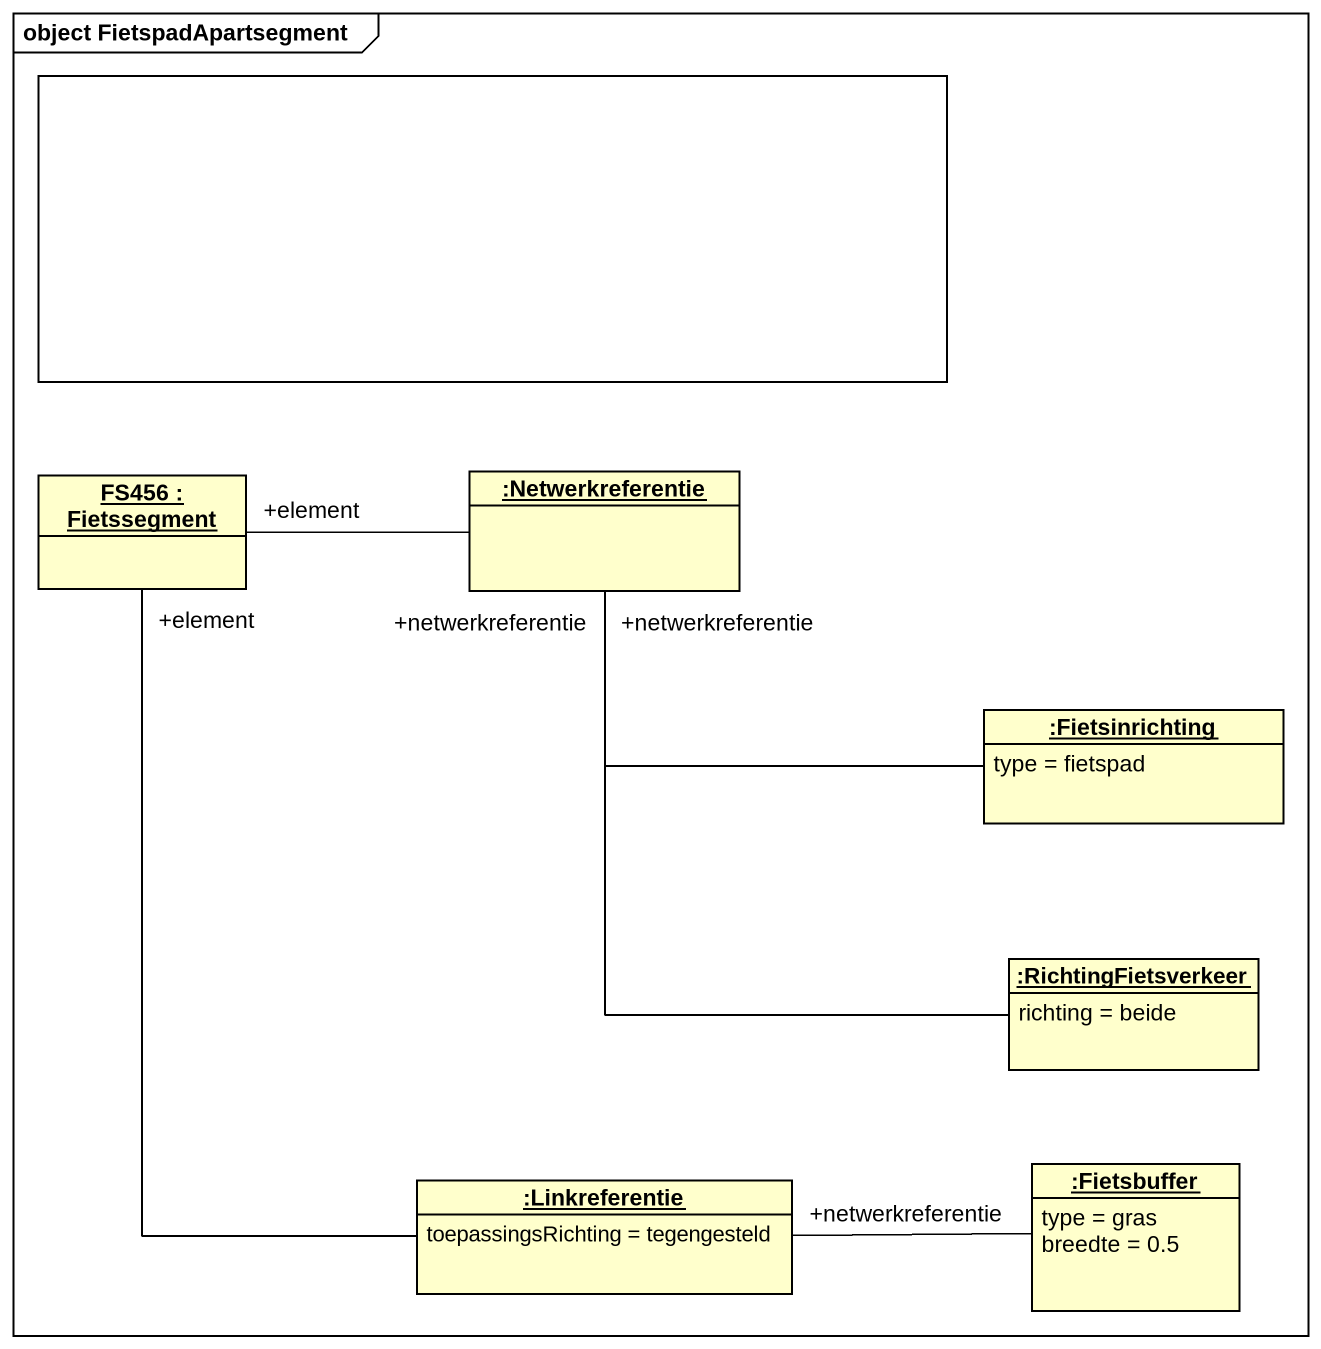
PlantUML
@startuml
mainframe object FietspadApartsegment
allowmixing
hide circle
hide empty members
rectangle " " as rectangle1
object "FS456 : Fietssegment" as FS456
object ":Netwerkreferentie" as Netwerkreferentie
object ":Fietsinrichting" as Fietsinrichting {
  type = fietspad
}
object ":RichtingFietsverkeer" as RichtingFietsverkeer {
  richting = beide
}
object ":Linkreferentie" as Linkreferentie {
  toepassingsRichting = tegengesteld
}
object ":Fietsbuffer" as Fietsbuffer {
  type = gras
  breedte = 0.5
}
FS456 "+element" -right- Netwerkreferentie
Netwerkreferentie "+netwerkreferentie" -right- Fietsinrichting
Netwerkreferentie "+netwerkreferentie" -- RichtingFietsverkeer
Linkreferentie -up- "+element" FS456
Fietsbuffer -left- "+netwerkreferentie" Linkreferentie
@enduml
